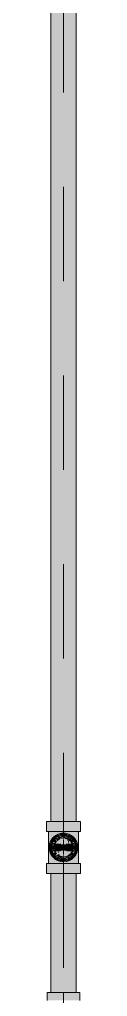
# Model space of a CAD drawing. Header units: millimetres. Extents: x -4000 to 187956, y -58990 to 162485.
# Drawn here: x 69221 to 69279, y 128199 to 129843 of the extents above; entities that cross this region are included whole.
import ezdxf

# ---------------------------------------------------------------- set-up
doc = ezdxf.new("R2010")
doc.units = ezdxf.units.MM
doc.linetypes.add('Dash 1_16_', pattern=[317.5, 158.75, -158.75])
for name, color, linetype, lineweight in [('F-SPRN', 3, 'Continuous', 9), ('P-PIPE', 3, 'Continuous', 9), ('P-PIPE-CNTR', 3, 'Continuous', 9)]:
    doc.layers.add(name, color=color, linetype=linetype, lineweight=lineweight)

# ---------------------------------------------------------------- blocks, each defined once
blk = doc.blocks.new('Sprinkler_Up - DN20-V308-FFS - TANG 1')
at = {"layer": 'F-SPRN', "transparency": 33554534}
for points in [[(13.5, 0), (22.2, 0), (18, 13.1), (6.9, 21.2), (-6.9, 21.2), (-18, 13.1), (-22.2, 0), (-3.9, 0.7), (-1.7, 2.9), (-1.2, 3.5), (-0.6, 4), (0.6, 4), (1.2, 3.5), (1.7, 2.9), (4.6, 0)], [(0, -16.7), (4.3, -16.1), (11.8, -11.8), (16.1, -4.3), (16.1, 4.3), (11.8, 11.8), (8.3, 14.4), (0, 16.7), (-4.3, 16.1), (-11.8, 11.8), (-16.1, 4.3), (-16.1, -4.3), (-11.8, -11.8), (-8.3, -14.4)], [(6.9, -21.2), (18, -13.1), (22.2, 0), (3.9, -0.7), (1.7, -2.9), (1.2, -3.5), (0.6, -4), (-0.6, -4), (-1.2, -3.5), (-1.7, -2.9), (-4.6, 0), (-22.2, 0), (-18, -13.1), (-6.9, -21.2), (3.4, -21.2)], [(0, -15.6), (7.8, -13.5), (13.5, -7.8), (15.1, -4), (15.1, 4), (13.5, 7.8), (7.8, 13.5), (0, 15.6), (-7.8, 13.5), (-11, 11), (-15.1, 4), (-15.1, -4), (-11, -11), (-7.8, -13.5)], [(-10.9, -5.5), (-10.9, 5.4), (-14.5, 5.4), (-14.5, -5.5)], [(-7.7, -5.5), (-7.7, 5.4), (-10.9, 5.4), (-10.9, -5.5)], [(0, -5.5), (0, 5.4), (-7.7, 5.4), (-7.7, -5.5)], [(5.7, 0), (2.9, 4.9), (-2.9, 4.9), (-5.7, 0), (4.2, 0)], [(-2.9, -4.9), (2.9, -4.9), (5.7, 0), (-5.7, 0)], [(0, 0), (4.2, 0.4), (0, 4.6), (-4.6, 0)], [(0, -4.6), (4.2, 0), (-4.6, 0)], [(0, -2.6), (1.3, 0), (-1.8, 0)], [(-1.3, 0), (1.8, 0), (0, 2.6)], [(0, -5.5), (7.7, -5.5), (7.7, 5.4), (0, 5.4)], [(10.9, -5.5), (10.9, 5.4), (7.7, 5.4), (7.7, -5.5)], [(14.5, -5.5), (14.5, 5.4), (10.9, 5.4), (10.9, -5.5)]]:
    blk.add_hatch(color=1, dxfattribs=at).paths.add_polyline_path(points)
at = {"layer": 'F-SPRN', "color": 1}
for p, q in [((-11.5, 5.4), (-14.5, 5.4)), ((-14.5, 5.4), (-11.3, 5.4)), ((-14.5, 5.4), (-14.5, 3.7)), ((-14.5, 3.3), (-14.5, 0)), ((-11.5, 5.4), (-11.5, 4)), ((-10.9, 1.9), (-10.9, 3.6)), ((-10.8, 5.4), (-8, 5.4)), ((-8.1, 5.4), (-10.8, 5.4)), ((-8.1, 5.4), (-8.1, 2.8)), ((-8.1, 2.5), (-8.1, 0.7)), ((-7.7, 4.8), (-7.7, 2.7)), ((-7.7, 4.8), (-7.7, 2.7)), ((-7.7, 2.1), (-7.7, 0.5)), ((-7.7, 2.1), (-7.7, 0.5)), ((-6.7, 5.4), (-4.7, 5.4)), ((-5.8, 3.8), (-5.8, 2.2)), ((-2.1, 0), (-2.1, 0)), ((-2.1, 0), (-2.1, -0.1)), ((-0.5, 2), (-0.6, 2)), ((-0.6, 2), (-0.6, 2)), ((0, 2.1), (-0.1, 2.1)), ((2.1, 0), (2.1, 0.1)), ((2.1, 0), (2.1, 0)), ((4.7, 5.4), (6.5, 5.4)), ((7.7, 5.4), (10.8, 5.4)), ((7.7, 5.2), (7.7, 2.7)), ((7.7, 5.2), (7.7, 2.7)), ((7.7, 2.3), (7.7, 0.5)), ((7.7, 2.3), (7.7, 0.5)), ((10.8, 5.4), (8.1, 5.4)), ((8.1, 5.4), (8.1, 2.8)), ((8.1, 2.5), (8.1, 0.4)), ((10.9, 5.4), (14.5, 5.4)), ((10.9, 3.6), (10.9, 0.2)), ((14.5, 5.4), (11.5, 5.4)), ((11.5, 5.4), (11.5, 4)), ((11.5, 3), (11.5, 0.2)), ((14.5, 5.4), (14.5, -5.5)), ((-14.5, -1.3), (-14.5, -3.7)), ((-11.1, -5.5), (-14.5, -5.5)), ((-14.5, -5.5), (-11.5, -5.5)), ((-10.9, -2.6), (-10.9, -1.3)), ((-10.8, -5.5), (-8.1, -5.5)), ((-7.8, -5.5), (-10.8, -5.5)), ((-8.1, -4.2), (-8.1, -5.5)), ((-7.7, -2.7), (-7.7, -4)), ((-7.7, -2.7), (-7.7, -4)), ((-7, -5.5), (-5.8, -5.5)), ((-4.8, -5.5), (-7, -5.5)), ((-5.8, -2.3), (-5.8, -3.8)), ((-2.1, -0.3), (-2, -0.4)), ((-2, -0.4), (-2, -0.5)), ((-2, -0.5), (-2, -0.6)), ((-2, -0.6), (-2, -0.7)), ((-2, -0.7), (-1.9, -0.7)), ((-1.9, -0.7), (-1.9, -0.8)), ((-1.9, -0.8), (-1.9, -0.9)), ((-1.9, -0.9), (-1.8, -1)), ((-1.8, -1), (-1.8, -1.1)), ((-1.8, -1), (-1.8, -1)), ((-1.8, -1.1), (-1.7, -1.2)), ((-1.7, -1.2), (-1.6, -1.3)), ((-1.7, -1.2), (-1.7, -1.2)), ((-1.6, -1.3), (-1.6, -1.4)), ((-1.6, -1.4), (-1.5, -1.4)), ((-1.5, -1.4), (-1.4, -1.5)), ((-1.4, -1.5), (-1.3, -1.6)), ((-1.4, -1.5), (-1.4, -1.5)), ((-1.3, -1.6), (-1.3, -1.7)), ((-1.3, -1.7), (-1.2, -1.7)), ((-1.2, -1.7), (-1.1, -1.7)), ((-1.1, -1.7), (-1.1, -1.8)), ((-1.1, -1.8), (-1, -1.8)), ((-1, -1.8), (-0.9, -1.9)), ((-0.9, -1.9), (-0.8, -1.9)), ((-0.8, -1.9), (-0.7, -2)), ((-0.8, -1.9), (-0.8, -1.9)), ((-0.7, -2), (-0.6, -2)), ((-0.6, -2), (-0.5, -2)), ((-0.5, -2), (-0.4, -2)), ((-0.4, -2), (-0.3, -2.1)), ((-0.4, -2), (-0.4, -2)), ((-0.3, -2.1), (-0.2, -2.1)), ((-0.2, -2.1), (-0.1, -2.1)), ((-0.1, -2.1), (0, -2.1)), ((0, -2.1), (0.1, -2.1)), ((0.1, -2.1), (0.2, -2.1)), ((0.1, -2.1), (0.1, -2.1)), ((0.2, -2.1), (0.3, -2.1)), ((0.3, -2.1), (0.4, -2)), ((0.4, -2), (0.5, -2)), ((0.5, -2), (0.6, -2)), ((0.6, -2), (0.7, -2)), ((0.6, -2), (0.6, -2)), ((0.7, -2), (0.8, -1.9)), ((0.8, -1.9), (0.9, -1.9)), ((0.9, -1.9), (1, -1.8)), ((0.9, -1.9), (0.9, -1.9)), ((1, -1.8), (1.1, -1.8)), ((1.1, -1.8), (1.2, -1.7)), ((1.2, -1.7), (1.3, -1.6)), ((1.2, -1.7), (1.2, -1.7)), ((1.3, -1.6), (1.4, -1.6)), ((1.4, -1.5), (1.5, -1.5)), ((1.4, -1.6), (1.4, -1.5)), ((1.5, -1.4), (1.6, -1.3)), ((1.5, -1.5), (1.5, -1.4)), ((1.6, -1.3), (1.7, -1.2)), ((1.6, -1.3), (1.6, -1.3)), ((1.7, -1.1), (1.8, -1.1)), ((1.7, -1.2), (1.7, -1.1)), ((1.8, -1), (1.9, -0.9)), ((1.8, -1.1), (1.8, -1)), ((1.9, -0.8), (2, -0.7)), ((1.9, -0.8), (1.9, -0.8)), ((1.9, -0.9), (1.9, -0.8)), ((2, -0.4), (2.1, -0.3)), ((2, -0.5), (2, -0.4)), ((2, -0.5), (2, -0.5)), ((2, -0.6), (2, -0.5)), ((2, -0.7), (2, -0.6)), ((2.1, -0.1), (2.1, 0)), ((2.1, -0.2), (2.1, -0.1)), ((2.1, -0.3), (2.1, -0.2)), ((7, -5.5), (4.8, -5.5)), ((5.8, -2.2), (5.8, -3.8)), ((5.8, -5.5), (7, -5.5)), ((7.7, -0.5), (7.7, -2.3)), ((7.7, -0.5), (7.7, -2.3)), ((7.7, -2.7), (7.7, -5.4)), ((7.7, -2.7), (7.7, -5.4)), ((10.8, -5.5), (7.7, -5.5)), ((8.1, -0.4), (8.1, -2.5)), ((8.1, -2.8), (8.1, -5.5)), ((8.1, -5.5), (10.8, -5.5)), ((10.9, -0.2), (10.9, -3.6)), ((14.5, -5.5), (10.9, -5.5)), ((11.5, -0.2), (11.5, -3)), ((11.5, -4), (11.5, -5.5)), ((11.5, -5.5), (14.5, -5.5))]:
    blk.add_line(p, q, dxfattribs=at)
at = {"layer": 'F-SPRN', "color": 1, "flags": 128}
for points in [[(-0.6, 2), (-0.7, 2), (-0.8, 1.9), (-0.9, 1.9), (-0.9, 1.9), (-1, 1.8), (-1.1, 1.8), (-1.2, 1.7), (-1.2, 1.7), (-1.3, 1.6), (-1.4, 1.6), (-1.4, 1.5), (-1.5, 1.5), (-1.5, 1.4), (-1.6, 1.3), (-1.6, 1.3), (-1.7, 1.2), (-1.7, 1.1), (-1.8, 1.1), (-1.8, 1), (-1.9, 0.9), (-1.9, 0.8), (-1.9, 0.8), (-2, 0.7), (-2, 0.6), (-2, 0.5), (-2, 0.5), (-2, 0.4), (-2.1, 0.3), (-2.1, 0.2), (-2.1, 0.1), (-2.1, 0)], [(-0.1, 2.1), (-0.1, 2.1), (-0.2, 2.1), (-0.3, 2.1), (-0.4, 2), (-0.5, 2)], [(2.1, 0.1), (2.1, 0.2), (2.1, 0.2), (2.1, 0.3), (2, 0.4), (2, 0.5), (2, 0.6), (2, 0.7), (1.9, 0.7), (1.9, 0.8), (1.9, 0.9), (1.8, 1), (1.8, 1), (1.8, 1.1), (1.7, 1.2), (1.7, 1.2), (1.6, 1.3), (1.6, 1.4), (1.5, 1.4), (1.4, 1.5), (1.4, 1.5), (1.3, 1.6), (1.3, 1.7), (1.2, 1.7), (1.1, 1.7), (1.1, 1.8), (1, 1.8), (0.9, 1.9), (0.8, 1.9), (0.8, 1.9), (0.7, 2), (0.6, 2), (0.5, 2), (0.4, 2), (0.4, 2), (0.3, 2.1), (0.2, 2.1), (0.1, 2.1), (0, 2.1)], [(-2.1, -0.1), (-2.1, -0.2), (-2.1, -0.2), (-2.1, -0.3)]]:
    blk.add_lwpolyline(points, dxfattribs=at)
at = {"layer": 'F-SPRN', "color": 1}
for radius, start, end in [(22.2, 360, 180), (21.9, 126.6942, 143.2701), (21.9, 108.2621, 125.7507), (21.9, 99.348, 107.901), (16.7, 96.4143, 105), (16.7, 96.4143, 105), (21.9, 90.145, 98.8503), (16.7, 83.0684, 90), (16.7, 83.0684, 90), (21.9, 72.5583, 89.4624), (21.9, 54.2493, 71.7379), (21.9, 36.7299, 53.3058), (21.9, 165.6773, 179.2615), (21.9, 144.7698, 164.8151), (16.7, 167.6802, 180), (16.7, 167.6802, 180), (16.7, 155.3879, 164.9693), (16.7, 155.3879, 164.9693), (15.6, 166.4265, 180), (15.6, 166.4265, 180), (15.6, 150.9409, 165), (15.6, 159.6139, 165), (16.7, 136.7213, 149.931), (16.7, 136.7213, 149.931), (15.6, 150.9409, 156.3845), (15.6, 138.4214, 150), (15.6, 138.4214, 150), (16.7, 121.4181, 130.5751), (16.7, 121.4181, 130.5751), (15.6, 120.5262, 133.2078), (15.6, 120.5262, 133.2078), (16.7, 106.5995, 120), (16.7, 106.5995, 120), (15.6, 114.4363, 119.9813), (15.6, 114.4363, 119.9813), (4.63, 155.7832, 180), (4.63, 155.7832, 180), (4.63, 109.0192, 138.2703), (4.63, 109.0192, 138.2703), (15.6, 95.5762, 100.6843), (15.6, 95.5762, 100.6843), (2.56, 109.0192, 168.8278), (2.56, 109.0192, 168.8278), (2.04, 109.0192, 180), (4.63, 17.9592, 90), (4.63, 17.9592, 90), (3.81, 57.0577, 90), (2.56, 14.5599, 90), (2.56, 14.5599, 90), (2.04, 10.4703, 90), (15.6, 75.573, 80.5892), (15.6, 75.573, 80.5892), (3.81, 16.1605, 43.8358), (15.6, 74.3777, 75), (15.6, 74.3777, 75), (16.7, 60, 75.4162), (16.7, 60, 75.4162), (15.6, 67.5614, 74.3777), (15.6, 67.5614, 74.3777), (4.63, 0, 8.3935), (4.63, 360, 8.3935), (15.6, 60.0187, 65.5637), (15.6, 60.0187, 65.5637), (15.6, 46.7922, 60), (15.6, 46.7922, 60), (16.7, 49.4249, 58.5819), (16.7, 49.4249, 58.5819), (15.6, 30, 41.5786), (15.6, 30, 41.5786), (16.7, 30, 43.2787), (16.7, 30, 43.2787), (15.6, 23.6155, 29.5646), (15.6, 15, 29.5646), (15.6, 15, 20.3861), (16.7, 15, 24.6121), (16.7, 15, 24.6121), (15.6, 360, 13.6618), (15.6, 0, 13.6618), (16.7, 360, 12.3198), (16.7, 0, 12.3198), (21.9, 15.1849, 35.2302), (21.9, 0.7385, 14.3227), (22.2, 180, 360), (21.9, 180.7385, 194.3227), (21.9, 195.1849, 215.2302), (21.9, 216.7299, 233.3058), (16.7, 180, 192.3198), (16.7, 180, 192.3198), (16.7, 195.0307, 204.6121), (16.7, 195.0307, 204.6121), (15.6, 181.9082, 193.6618), (15.6, 181.9082, 193.6618), (15.6, 197.3339, 209.5646), (15.6, 197.3339, 209.5646), (16.7, 210.069, 223.2787), (16.7, 210.069, 223.2787), (15.6, 212.5472, 221.5786), (15.6, 212.5472, 221.5786), (16.7, 229.4249, 238.5819), (16.7, 229.4249, 238.5819), (15.6, 233.795, 240), (15.6, 233.795, 240), (16.7, 240, 255), (16.7, 240, 255), (15.6, 240.0187, 254.5481), (15.6, 240.0187, 254.5481), (4.63, 197.9592, 0), (4.63, 197.9592, 360), (15.6, 255, 267.64), (15.6, 255, 267.64), (3.81, 196.1605, 360), (2.56, 191.1677, 270), (2.56, 191.1677, 270), (2.04, 190.4703, 270), (2.04, 270, 0), (2.56, 270, 0), (2.56, 270, 360), (15.6, 275.5762, 280.6843), (15.6, 275.5762, 280.6843), (16.7, 276.4143, 284.5838), (16.7, 276.4143, 284.5838), (15.6, 285, 285.6223), (15.6, 285, 285.6223), (16.7, 284.5838, 285), (16.7, 284.5838, 285), (16.7, 286.5995, 300), (16.7, 286.5995, 300), (15.6, 294.4363, 299.9813), (15.6, 294.4363, 299.9813), (15.6, 300, 313.2078), (15.6, 300, 313.2078), (16.7, 301.4181, 310.5751), (16.7, 301.4181, 310.5751), (15.6, 318.4214, 330), (15.6, 318.4214, 330), (16.7, 316.7213, 330), (16.7, 316.7213, 330), (21.9, 306.6942, 323.2701), (15.6, 330.4354, 345), (15.6, 330.4354, 336.3845), (15.6, 339.6139, 345), (15.6, 346.3382, 360), (15.6, 346.3382, 360), (16.7, 335.3879, 345), (16.7, 335.3879, 345), (16.7, 347.6802, 360), (16.7, 347.6802, 360), (21.9, 324.7698, 344.8151), (21.9, 345.6773, 359.2615), (21.9, 234.9759, 251.7379), (21.9, 252.5583, 269.4624), (16.7, 263.0684, 270), (16.7, 263.0684, 270), (21.9, 270.145, 278.8503), (21.9, 279.348, 287.901), (21.9, 288.2621, 305.0241)]:
    blk.add_arc((0, 0), radius, start, end, dxfattribs=at)
blk = doc.blocks.new('Steel_Transition_Threaded_HoaPhat - Standard-V311-FFS - TANG 1')
at = {"layer": 'P-PIPE', "lineweight": 13, "transparency": 33554534}
h = blk.add_hatch(color=1, dxfattribs=at)
h.paths.add_polyline_path([(69250, 128427.6), (69255.8, 128428.4), (69264.4, 128433), (69265.9, 128434.2), (69269.5, 128438.8), (69271.7, 128444.3), (69272.5, 128450.1), (69271.7, 128455.9), (69269.5, 128461.3), (69265.9, 128466), (69261.3, 128469.6), (69255.8, 128471.8), (69250, 128472.6), (69244.2, 128471.8), (69238.7, 128469.5), (69234.1, 128466), (69230.5, 128461.3), (69228.3, 128455.9), (69227.5, 128450.1), (69228.3, 128444.3), (69230.5, 128438.8), (69235.6, 128433), (69238.8, 128430.6), (69244.2, 128428.4)])
h.paths.add_polyline_path([(69250, 128430), (69244.8, 128430.7), (69239.5, 128433), (69235.8, 128435.9), (69232.6, 128440), (69230.6, 128444.9), (69229.9, 128450.1), (69230.6, 128455.3), (69232.6, 128460.1), (69235.8, 128464.3), (69240, 128467.5), (69245, 128469.5), (69250, 128470.2), (69255.2, 128469.5), (69260.1, 128467.5), (69264.2, 128464.3), (69267.4, 128460.1), (69269.4, 128455.3), (69270.1, 128450.1), (69269.4, 128444.9), (69267.4, 128440), (69264.2, 128435.9), (69260.1, 128432.7), (69255.2, 128430.7)])
for points in [[(69250, 128430), (69250, 128433.7), (69241.8, 128435.9), (69235.8, 128441.9), (69233.6, 128450.1), (69235.8, 128458.3), (69241.8, 128464.3), (69250, 128466.5), (69250, 128470.2), (69244.8, 128469.5), (69240, 128467.5), (69235.8, 128464.3), (69232.6, 128460.1), (69230.6, 128455.3), (69229.9, 128450.1), (69230.6, 128444.9), (69232.6, 128440), (69235.8, 128435.9), (69240, 128432.7), (69244.8, 128430.7)], [(69250, 128431.6), (69256.7, 128433), (69259.3, 128434.1), (69263.1, 128437), (69266, 128440.8), (69267.9, 128445.3), (69268.5, 128450.1), (69267.9, 128454.9), (69266, 128459.3), (69263.1, 128463.2), (69259.3, 128466.1), (69254.2, 128468), (69250, 128468.6), (69245.2, 128468), (69240.8, 128466.1), (69236.9, 128463.2), (69234, 128459.3), (69232.1, 128454.9), (69231.5, 128450.1), (69232.1, 128445.3), (69234, 128440.8), (69236.9, 128437), (69243.3, 128433), (69245.2, 128432.2)], [(69250, 128430), (69255.2, 128430.7), (69260.5, 128433), (69264.2, 128435.9), (69267.4, 128440), (69269.4, 128444.9), (69270.1, 128450.1), (69269.4, 128455.3), (69267.4, 128460.1), (69264.2, 128464.3), (69260.1, 128467.5), (69255, 128469.5), (69250, 128469.5), (69250, 128466.5), (69258.2, 128464.3), (69264.2, 128458.3), (69266.4, 128450.1), (69264.2, 128441.9), (69258.2, 128435.9), (69250, 128433)]]:
    blk.add_hatch(color=1, dxfattribs=at).paths.add_polyline_path(points)
at = {"layer": 'P-PIPE', "color": 20, "lineweight": 13}
for radius, start, end in [(22.5, 90, 270), (22.5, 90, 105), (22.5, 270, 90), (22.5, 60, 90), (22.5, 120.1908, 255), (20.1, 150, 162.7449), (18.5, 157.6232, 165), (18.5, 157.6232, 165), (20.1, 128.8856, 148.1553), (18.5, 136.4297, 150), (18.5, 136.4297, 150), (16.4, 158.0319, 163.506), (16.4, 143.5463, 150), (18.5, 123.4976, 133.2041), (18.5, 123.4976, 133.2041), (20.1, 109.6859, 125.0043), (22.5, 120, 120.1908), (22.5, 105, 120), (16.4, 121.0738, 128.0319), (18.5, 106.819, 120), (18.5, 106.819, 120), (16.4, 113.4045, 120), (16.4, 107.4657, 111.9681), (20.1, 104.4527, 105), (20.1, 100.9975, 104.4527), (18.5, 91.4353, 103.2046), (18.5, 91.4353, 103.2046), (16.4, 96.2132, 104.6042), (20.1, 90.5246, 98.5089), (22.5, 270, 59.8092), (18.5, 78.0986, 90), (18.5, 78.0986, 90), (20.1, 75.5473, 87.9279), (18.5, 60, 76.8598), (18.5, 75, 76.8598), (16.4, 75, 75.1772), (18.5, 60, 75), (16.4, 66.9681, 72.9388), (20.1, 75, 75.5473), (20.1, 54.9957, 75), (16.4, 60.5934, 66.5955), (18.5, 46.7959, 56.5024), (18.5, 46.7959, 56.5024), (22.5, 59.8092, 60), (20.1, 31.8447, 51.1144), (18.5, 30, 43.5703), (18.5, 30, 43.5703), (18.5, 15, 22.3768), (18.5, 15, 22.3768), (20.1, 17.2551, 30), (20.1, 166.0499, 193.9501), (20.1, 197.2551, 210), (18.5, 166.5939, 193.4061), (18.5, 166.5939, 180), (18.5, 180, 193.4061), (18.5, 195, 202.3768), (18.5, 195, 202.3768), (20.1, 211.8447, 231.1144), (16.4, 180.8106, 191.4533), (16.4, 168.5467, 175.1607), (18.5, 210, 223.5703), (18.5, 210, 223.5703), (16.4, 210.6635, 216.4537), (20.1, 308.8856, 328.1553), (18.5, 316.4297, 330), (18.5, 316.4297, 330), (16.4, 338.0319, 342.8691), (16.4, 351.9681, 0), (16.4, 0, 6.4537), (18.5, 337.6232, 345), (18.5, 337.6232, 345), (20.1, 330, 342.7449), (18.5, 346.5939, 13.4061), (18.5, 0, 13.4061), (18.5, 346.5939, 0), (20.1, 0, 13.9501), (20.1, 346.0499, 0), (18.5, 226.7959, 236.5024), (18.5, 226.7959, 236.5024), (20.1, 238.4084, 255), (18.5, 240, 248.4953), (18.5, 240, 248.4953), (16.4, 240, 246.5955), (18.5, 248.8886, 255), (18.5, 248.8886, 255), (22.5, 255, 270), (20.1, 255.0607, 267.9279), (18.5, 258.0986, 270), (18.5, 258.0986, 270), (16.4, 264.1652, 268.506), (20.1, 270.5246, 278.5089), (18.5, 271.4353, 283.2046), (18.5, 271.4353, 283.2046), (16.4, 276.2132, 283.9063), (20.1, 280.9975, 285), (16.4, 284.8228, 285), (16.4, 287.4657, 291.9681), (18.5, 286.819, 291.1114), (18.5, 286.819, 291.1114), (16.4, 293.5463, 300), (18.5, 291.5047, 300), (18.5, 291.5047, 300), (20.1, 289.6859, 301.5916), (18.5, 303.4976, 313.2041), (18.5, 303.4976, 313.2041)]:
    blk.add_arc((69250, 128450.1), radius, start, end, dxfattribs=at)

msp = doc.modelspace()

# ---------------------------------------------------------------- hatches: boundary and pattern name
at = {"layer": 'P-PIPE', "transparency": 33554534}
for points in [[(69250, 128493.7), (69250, 131149.4), (69228.9, 131149.4), (69229.6, 128493.7), (69244.5, 128493.7)], [(69250, 128493.7), (69271.1, 128493.7), (69270.4, 131149.4), (69250, 131149.4), (69250, 128506)], [(69222.4, 128477), (69250, 128477), (69250, 128493.7), (69221.4, 128493.7), (69221.4, 128477)], [(69278.6, 128477), (69277.7, 128493.7), (69250, 128493.7), (69250, 128477), (69277.7, 128477)], [(69228.1, 128423.1), (69250, 128423.1), (69250, 128428.9), (69240.8, 128431.3), (69233.9, 128436.8), (69231.7, 128439.4), (69229.2, 128446.2), (69229.2, 128454), (69233.9, 128463.4), (69237.7, 128467), (69244.3, 128470.2), (69250, 128471.2), (69250, 128477), (69224.7, 128477), (69225.6, 128423.1)], [(69250, 128426), (69256.2, 128426.8), (69262.1, 128429.2), (69267.1, 128433), (69270.9, 128438), (69273.3, 128443.8), (69274.1, 128450.1), (69273.3, 128456.3), (69270.9, 128462.1), (69263.9, 128469.5), (69262.1, 128471), (69256.2, 128473.4), (69250, 128474.2), (69243.8, 128473.4), (69236.1, 128469.5), (69233, 128467.1), (69229.1, 128462.1), (69226.7, 128456.3), (69225.9, 128450.1), (69226.7, 128443.8), (69229.1, 128438), (69233, 128433), (69237.9, 128429.2), (69243.8, 128426.8)], [(69271.9, 128423.1), (69275.3, 128423.1), (69274.4, 128477), (69250, 128477), (69250, 128471.2), (69259.2, 128468.9), (69266.1, 128463.4), (69268.3, 128460.7), (69270.8, 128454), (69270.8, 128446.2), (69266.1, 128436.8), (69262, 128433), (69255.7, 128430), (69250, 128428.9), (69250, 128423.1), (69267.9, 128423.1)], [(69241.7, 128435.6), (69242.8, 128437.6), (69241.7, 128441.7), (69242.8, 128445.9), (69245.8, 128449), (69257.2, 128454.3), (69258.4, 128458.4), (69257.2, 128462.6), (69254.2, 128465.1), (69250, 128466.8), (69241.7, 128464.6), (69235.5, 128458.4), (69233.3, 128450.1), (69235.5, 128441.7), (69238.2, 128438.3)], [(69250, 128433.4), (69258.4, 128435.6), (69261.8, 128438.3), (69266.1, 128445.8), (69266.1, 128454.4), (69261.8, 128461.9), (69258.4, 128464.6), (69250, 128466.8), (69245.7, 128466.2), (69238.2, 128461.9), (69233.9, 128454.4), (69233.9, 128445.8), (69238.2, 128438.3), (69241.7, 128435.6)], [(69222.4, 128406.4), (69250, 128406.4), (69250, 128423.1), (69221.4, 128423.1), (69221.4, 128406.4)], [(69278.6, 128406.4), (69277.7, 128423.1), (69250, 128423.1), (69250, 128406.4), (69277.7, 128406.4)], [(69244.5, 128206), (69250, 128206), (69250, 128406.4), (69228.9, 128406.4), (69229.6, 128206), (69239.5, 128206)], [(69250, 128206), (69271.1, 128206), (69270.4, 128406.4), (69250, 128406.4), (69250, 128360)], [(69230.7, 128192.7), (69277.4, 128192.7), (69276.4, 128206), (69222.7, 128206), (69223.6, 128192.7), (69226.3, 128192.7)]]:
    msp.add_hatch(color=1, dxfattribs=at).paths.add_polyline_path(points)

# ---------------------------------------------------------------- linework, layer by layer
at = {"layer": 'P-PIPE', "color": 20, "lineweight": 13}
for p, q in [((69228.9, 131149.4), (69228.9, 128493.7)), ((69271.1, 128493.7), (69271.1, 131149.4)), ((69221.4, 128493.7), (69221.4, 128477)), ((69228.8, 128493.7), (69221.4, 128493.7)), ((69250, 128493.7), (69221.4, 128493.7)), ((69228.9, 128493.7), (69229.6, 128493.7)), ((69229.7, 128493.7), (69235.1, 128493.7)), ((69235, 128493.7), (69229.8, 128493.7)), ((69235.6, 128493.7), (69264.4, 128493.7)), ((69242.6, 128493.7), (69235.7, 128493.7)), ((69250, 128493.7), (69242.6, 128493.7)), ((69257.4, 128493.7), (69250, 128493.7)), ((69278.6, 128493.7), (69250, 128493.7)), ((69264.3, 128493.7), (69257.4, 128493.7)), ((69264.9, 128493.7), (69270.3, 128493.7)), ((69270.2, 128493.7), (69265, 128493.7)), ((69270.4, 128493.7), (69271.1, 128493.7)), ((69278.6, 128493.7), (69271.2, 128493.7)), ((69278.6, 128477), (69278.6, 128493.7)), ((69221.4, 128477), (69224.6, 128477)), ((69221.4, 128477), (69250, 128477)), ((69224.7, 128477), (69224.7, 128423.1)), ((69225.6, 128477), (69224.7, 128477)), ((69225.6, 128477), (69224.7, 128477)), ((69225.5, 128477), (69229.8, 128477)), ((69228.1, 128477), (69225.6, 128477)), ((69242.6, 128477), (69225.6, 128477)), ((69232.1, 128477), (69228.1, 128477)), ((69229.8, 128477), (69234.7, 128477)), ((69234.6, 128477), (69232.1, 128477)), ((69237.4, 128477), (69235.6, 128477)), ((69235.7, 128477), (69241.9, 128477)), ((69241.9, 128477), (69237.4, 128477)), ((69243.4, 128477), (69250, 128477)), ((69250, 128477), (69243.5, 128477)), ((69250, 128477), (69243.5, 128477)), ((69250, 128477), (69256.6, 128477)), ((69250, 128477), (69278.6, 128477)), ((69256.5, 128477), (69250, 128477)), ((69256.5, 128477), (69250, 128477)), ((69275.3, 128477), (69257.4, 128477)), ((69258.1, 128477), (69264.3, 128477)), ((69262.6, 128477), (69258.1, 128477)), ((69264.4, 128477), (69262.6, 128477)), ((69265.3, 128477), (69270.2, 128477)), ((69267.9, 128477), (69265.4, 128477)), ((69271.9, 128477), (69267.9, 128477)), ((69270.2, 128477), (69274.5, 128477)), ((69274.4, 128477), (69271.9, 128477)), ((69275.3, 128477), (69274.4, 128477)), ((69275.3, 128423.1), (69275.3, 128477)), ((69275.4, 128477), (69278.6, 128477)), ((69221.4, 128423.1), (69221.4, 128406.4)), ((69224.6, 128423.1), (69221.4, 128423.1)), ((69250, 128423.1), (69221.4, 128423.1)), ((69224.7, 128423.1), (69225.6, 128423.1)), ((69224.7, 128423.1), (69242.6, 128423.1)), ((69229.8, 128423.1), (69225.5, 128423.1)), ((69225.6, 128423.1), (69228.1, 128423.1)), ((69228.1, 128423.1), (69232.1, 128423.1)), ((69234.7, 128423.1), (69229.8, 128423.1)), ((69232.1, 128423.1), (69234.6, 128423.1)), ((69233, 128433), (69233, 128433)), ((69235.6, 128423.1), (69237.4, 128423.1)), ((69241.9, 128423.1), (69235.7, 128423.1)), ((69237.4, 128423.1), (69241.9, 128423.1)), ((69250, 128423.1), (69243.4, 128423.1)), ((69243.5, 128423.1), (69250, 128423.1)), ((69243.5, 128423.1), (69250, 128423.1)), ((69256.6, 128423.1), (69250, 128423.1)), ((69278.6, 128423.1), (69250, 128423.1)), ((69250, 128423.1), (69256.5, 128423.1)), ((69250, 128423.1), (69256.5, 128423.1)), ((69257.4, 128423.1), (69274.4, 128423.1)), ((69264.3, 128423.1), (69258.1, 128423.1)), ((69258.1, 128423.1), (69262.6, 128423.1)), ((69262.6, 128423.1), (69264.4, 128423.1)), ((69270.2, 128423.1), (69265.3, 128423.1)), ((69265.4, 128423.1), (69267.9, 128423.1)), ((69267.1, 128433), (69267, 128433)), ((69267.9, 128423.1), (69271.9, 128423.1)), ((69274.5, 128423.1), (69270.2, 128423.1)), ((69271.9, 128423.1), (69274.4, 128423.1)), ((69274.4, 128423.1), (69275.3, 128423.1)), ((69274.4, 128423.1), (69275.3, 128423.1)), ((69278.6, 128423.1), (69275.4, 128423.1)), ((69278.6, 128406.4), (69278.6, 128423.1)), ((69221.4, 128406.4), (69228.8, 128406.4)), ((69221.4, 128406.4), (69250, 128406.4)), ((69228.9, 128406.4), (69228.9, 128206)), ((69229.6, 128406.4), (69228.9, 128406.4)), ((69235.1, 128406.4), (69229.7, 128406.4)), ((69229.8, 128406.4), (69235, 128406.4)), ((69264.4, 128406.4), (69235.6, 128406.4)), ((69235.7, 128406.4), (69242.6, 128406.4)), ((69242.6, 128406.4), (69250, 128406.4)), ((69250, 128406.4), (69257.4, 128406.4)), ((69250, 128406.4), (69278.6, 128406.4)), ((69257.4, 128406.4), (69264.3, 128406.4)), ((69270.3, 128406.4), (69264.9, 128406.4)), ((69265, 128406.4), (69270.2, 128406.4)), ((69271.1, 128406.4), (69270.4, 128406.4)), ((69271.1, 128206), (69271.1, 128406.4)), ((69271.2, 128406.4), (69278.6, 128406.4)), ((69222.7, 128206), (69222.7, 128192.7)), ((69228.7, 128206), (69222.7, 128206)), ((69277.4, 128206), (69222.7, 128206)), ((69228.9, 128206), (69229.6, 128206)), ((69231.7, 128206), (69268.3, 128206)), ((69236.3, 128206), (69231.7, 128206)), ((69242.9, 128206), (69236.3, 128206)), ((69250, 128206), (69242.9, 128206)), ((69257.1, 128206), (69250, 128206)), ((69263.7, 128206), (69257.1, 128206)), ((69268.4, 128206), (69263.7, 128206)), ((69270.4, 128206), (69271.1, 128206)), ((69277.4, 128206), (69271.3, 128206)), ((69277.4, 128192.7), (69277.4, 128206))]:
    msp.add_line(p, q, dxfattribs=at)
for radius, start, end in [(24.1, 90, 225), (24.1, 90, 270), (24.1, 315, 90), (24.1, 270, 90), (21.1, 156.9789, 165), (21.1, 150, 154.6013), (21.1, 141.9789, 146.1637), (21.1, 137.2293, 141.8404), (21.1, 126.9789, 135), (21.1, 112.0203, 125.8689), (21.1, 99.731, 105), (21.1, 90, 96.9789), (21.1, 81.9789, 87.7707), (21.1, 75, 81.9292), (21.1, 62.2293, 66.9789), (21.1, 54.1311, 60), (21.1, 38.1596, 53.0211), (21.1, 33.8363, 38.0211), (21.1, 25.3987, 30), (21.1, 15, 23.0211), (21.1, 173.0708, 177.9758), (21.1, 182.0242, 194.2622), (21.1, 165.7378, 171.9789), (21.1, 195, 201.9789), (21.1, 206.4435, 210), (21.1, 330, 334.6013), (21.1, 338.0211, 345), (21.1, 345.7378, 357.7452), (21.1, 2.0242, 12.7707), (24.1, 225.0718, 270), (21.1, 219.3488, 231.9789), (21.1, 234.4307, 245.5764), (21.1, 255, 270), (24.1, 270, 314.9282), (21.1, 270, 278.0211), (21.1, 279.731, 285), (21.1, 293.0211, 305.5693), (21.1, 308.0211, 321.8404)]:
    msp.add_arc((69250, 128450.1), radius, start, end, dxfattribs=at)
at = {"layer": 'P-PIPE', "color": 1}
for centre, radius, start, end in [((69250, 128450.1), 16.7, 157.579, 164.2722), ((69250, 128458.4), 8.35, 69.0027, 79.2369), ((69250, 128458.4), 8.35, 20.1285, 29.0413), ((69250, 128458.4), 8.35, 8.0385, 17.9918), ((69250, 128458.4), 8.35, 352.2824, 1.6717), ((69250, 128450.1), 16.7, 46.0317, 57.203), ((69250, 128450.1), 16.7, 32.3031, 45.2846), ((69250, 128450.1), 16.7, 23.314, 31.0974), ((69250, 128450.1), 16.7, 16.9375, 22.421), ((69250, 128450.1), 16.7, 170.1108, 177.203), ((69250, 128450.1), 16.7, 182.797, 189.8892), ((69250, 128450.1), 16.7, 190.2154, 195.2487), ((69250, 128441.7), 8.35, 172.0327, 181.5407), ((69250, 128441.7), 8.35, 131.0366, 150), ((69250, 128441.7), 8.35, 115.6806, 125.5287), ((69250, 128441.7), 8.35, 100.6842, 111.8703), ((69250, 128441.7), 8.35, 90, 100.6842), ((69250, 128458.4), 8.35, 270, 280.6842), ((69250, 128458.4), 8.35, 316.3183, 330), ((69250, 128450.1), 16.7, 314.7154, 320.6908), ((69250, 128450.1), 16.7, 328.9026, 336.686), ((69250, 128450.1), 16.7, 337.2636, 343.0625), ((69250, 128450.1), 16.7, 350.1108, 355.6907), ((69250, 128450.1), 16.7, 231.8726, 237.203), ((69250, 128441.7), 8.35, 199.9004, 209.0413), ((69250, 128450.1), 16.7, 254.7154, 259.6727), ((69250, 128441.7), 8.35, 249.0027, 259.2369), ((69250, 128450.1), 16.7, 264.6626, 270), ((69250, 128450.1), 16.7, 308.1274, 313.9683)]:
    msp.add_arc(centre, radius, start, end, dxfattribs=at)
at = {"layer": 'P-PIPE-CNTR', "color": 1, "linetype": 'Dash 1_16_'}
for p, q in [((69250, 131149.4), (69250, 128493.7)), ((69250, 131149.4), (69250, 128493.7)), ((69250, 128472.6), (69250, 128475.1)), ((69250, 128471.2), (69250, 128472.6)), ((69250, 128466.8), (69250, 128468.6)), ((69250, 128463.6), (69250, 128465.2)), ((69250, 128459.8), (69250, 128462.6)), ((69250, 128455.5), (69250, 128459.1)), ((69225, 128450.1), (69227.5, 128450.1)), ((69227.8, 128450.1), (69231.5, 128450.1)), ((69231.5, 128450.1), (69233.3, 128450.1)), ((69236.9, 128450.1), (69238.6, 128450.1)), ((69239.1, 128450.1), (69240.4, 128450.1)), ((69240.4, 128450.1), (69242.3, 128450.1)), ((69245.4, 128450.1), (69247.6, 128450.1)), ((69248.7, 128450.1), (69250, 128450.1)), ((69250, 128452.6), (69250, 128454.3)), ((69250, 128450.1), (69250, 128452.1)), ((69250, 128448), (69250, 128450.1)), ((69250, 128450.1), (69251.3, 128450.1)), ((69250, 128445.9), (69250, 128447.5)), ((69250, 128441.1), (69250, 128444.6)), ((69250, 128438.1), (69250, 128440.4)), ((69252.4, 128450.1), (69254.2, 128450.1)), ((69255.7, 128450.1), (69263.5, 128450.1)), ((69266.4, 128450.1), (69267.9, 128450.1)), ((69268.5, 128450.1), (69272.2, 128450.1)), ((69272.5, 128450.1), (69275, 128450.1)), ((69250, 128435), (69250, 128436.5)), ((69250, 128431.6), (69250, 128433)), ((69250, 128430), (69250, 128431.6)), ((69250, 128427.6), (69250, 128428.9)), ((69250, 128425.1), (69250, 128427.6)), ((69250, 128406.4), (69250, 128206)), ((69250, 128406.4), (69250, 128206))]:
    msp.add_line(p, q, dxfattribs=at)
at = {"layer": 'P-PIPE-CNTR', "color": 20, "lineweight": 13}
for p, q in [((69250, 128474.2), (69250, 128493.7)), ((69250, 128471.2), (69250, 128472.6)), ((69250, 128466.8), (69250, 128468.6)), ((69250, 128463.6), (69250, 128465.2)), ((69250, 128459.8), (69250, 128462.6)), ((69250, 128455.5), (69250, 128459.1)), ((69250, 128452.6), (69250, 128454.3)), ((69250, 128450.1), (69250, 128452.1)), ((69250, 128448), (69250, 128450.1)), ((69250, 128445.9), (69250, 128447.5)), ((69250, 128441.1), (69250, 128443.6)), ((69250, 128438.1), (69250, 128440.4)), ((69250, 128435), (69250, 128436.5)), ((69250, 128430), (69250, 128431.6)), ((69250, 128427.6), (69250, 128428.9)), ((69250, 128426), (69250, 128427.6)), ((69250, 128406.4), (69250, 128426)), ((69250, 128157), (69250, 128206))]:
    msp.add_line(p, q, dxfattribs=at)

# ---------------------------------------------------------------- block references
at = {"layer": 'F-SPRN', "color": 1}
msp.add_blockref('Sprinkler_Up - DN20-V308-FFS - TANG 1', (69250, 128450.1), dxfattribs=at)
at = {"layer": 'P-PIPE', "color": 20, "lineweight": 13}
msp.add_blockref('Steel_Transition_Threaded_HoaPhat - Standard-V311-FFS - TANG 1', (0, 0), dxfattribs=at)

doc.saveas('drawing.dxf')
